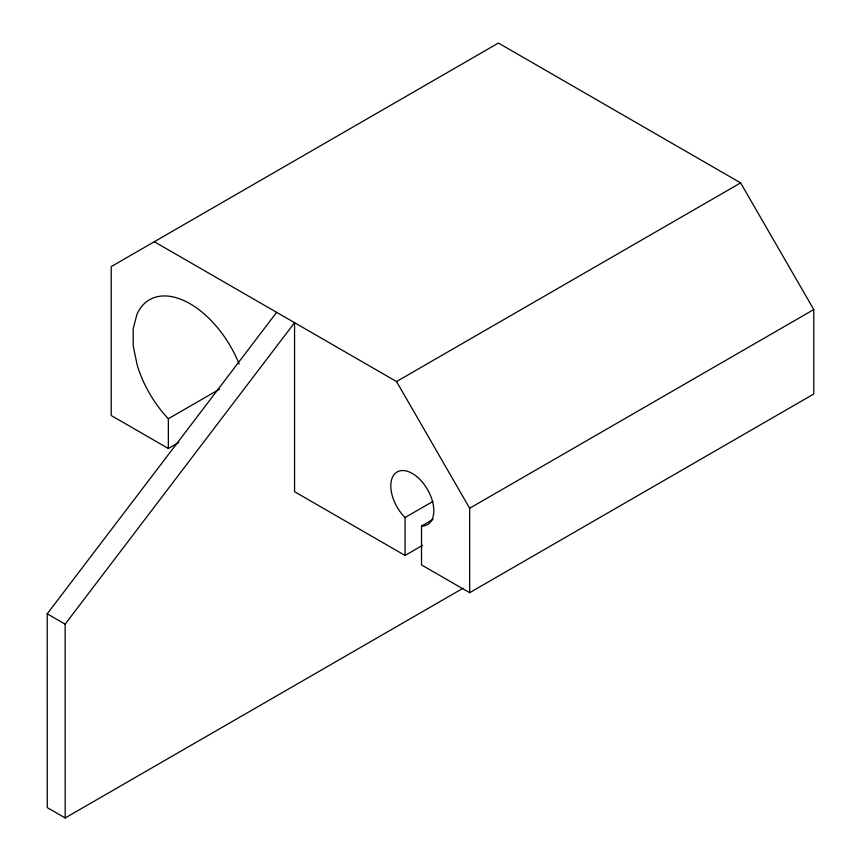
<?xml version="1.0" encoding="UTF-8"?>
<svg xmlns="http://www.w3.org/2000/svg" width="861" height="861" viewBox="0 0 861 861"><rect width="100%" height="100%" fill="white"/><g stroke="black" fill="none" stroke-linecap="round" stroke-linejoin="round"><path stroke-width="1.29" d="M463.046 588.257L65.188 817.95L47.258 807.607L47.226 613.828L276.639 312.339M65.188 817.95L65.145 624.171L294.559 322.692L294.559 491.717L405.079 555.453L422.514 545.379M178.808 442.457L168.347 448.495L168.347 418.726L219.501 389.194M154.313 241.726L396.523 381.552L740.632 182.887L813.774 309.562L813.774 394.015L469.665 592.691L421.524 564.934L421.524 526.049A30.415 17.564 60 0 0 428.692 491.663A30.415 17.564 60 0 0 394.618 473.959A30.415 17.564 60 0 0 405.079 517.504L405.079 555.453M405.079 517.504L432.986 501.393M421.524 526.049L433.148 519.334M469.665 592.691L469.665 508.238L813.774 309.562M740.632 182.887L498.422 43.05L111.209 266.609L111.209 415.508L168.347 448.495M47.226 613.828L65.145 624.171M396.523 381.552L469.665 508.238M168.347 418.726A81.106 46.828 60 0 1 137.179 365.042L133.24 346.09L133.175 328.773L136.985 314.254A81.106 46.828 60 0 1 185.599 301.372A81.106 46.828 60 0 1 239.132 364.009"/></g></svg>
